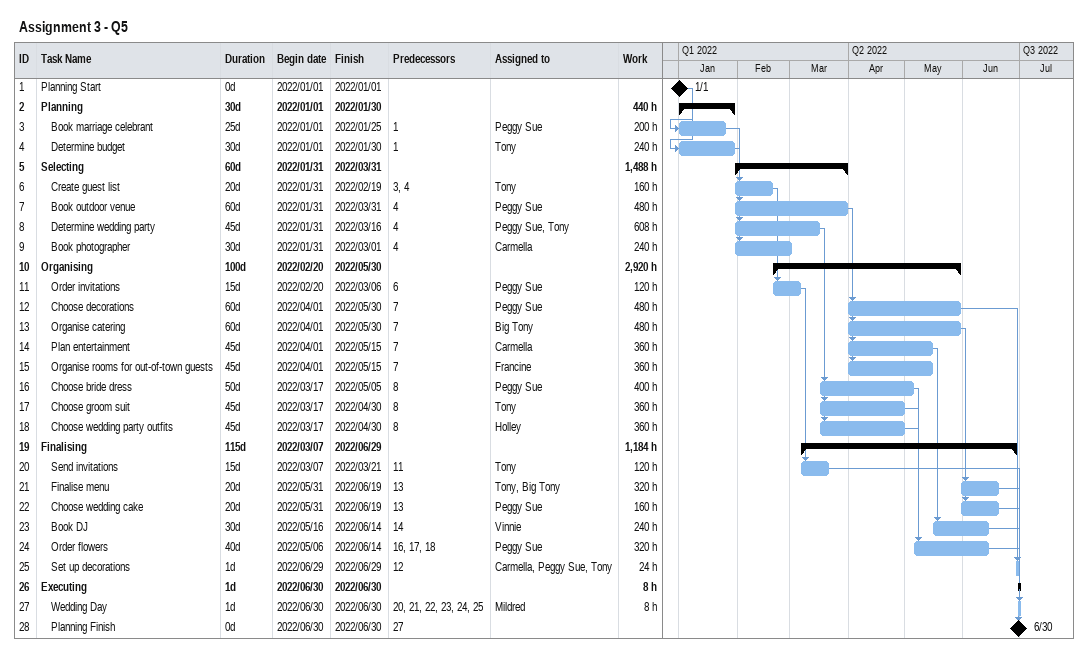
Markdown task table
Assignment 3 - Q5

| ID | Level | Task | Duration | Start | Finish | Predecessors | Resources | Work (h) |
|---|---|---|---|---|---|---|---|---|
| 1 | 1 | Planning Start | 0d | 2022-01-01 | 2022-01-01 |  |  |  |
| 2 | 1 | **Planning** | 30d | 2022-01-01 | 2022-01-30 |  |  | 440 |
| 3 | 2 | Book marriage celebrant | 25d | 2022-01-01 | 2022-01-25 | 1 | Peggy Sue | 200 |
| 4 | 2 | Determine budget | 30d | 2022-01-01 | 2022-01-30 | 1 | Tony | 240 |
| 5 | 1 | **Selecting** | 60d | 2022-01-31 | 2022-03-31 |  |  | 1488 |
| 6 | 2 | Create guest list | 20d | 2022-01-31 | 2022-02-19 | 3, 4 | Tony | 160 |
| 7 | 2 | Book outdoor venue | 60d | 2022-01-31 | 2022-03-31 | 4 | Peggy Sue | 480 |
| 8 | 2 | Determine wedding party | 45d | 2022-01-31 | 2022-03-16 | 4 | Peggy Sue, Tony | 608 |
| 9 | 2 | Book photographer | 30d | 2022-01-31 | 2022-03-01 | 4 | Carmella | 240 |
| 10 | 1 | **Organising** | 100d | 2022-02-20 | 2022-05-30 |  |  | 2920 |
| 11 | 2 | Order invitations | 15d | 2022-02-20 | 2022-03-06 | 6 | Peggy Sue | 120 |
| 12 | 2 | Choose decorations | 60d | 2022-04-01 | 2022-05-30 | 7 | Peggy Sue | 480 |
| 13 | 2 | Organise catering | 60d | 2022-04-01 | 2022-05-30 | 7 | Big Tony | 480 |
| 14 | 2 | Plan entertainment | 45d | 2022-04-01 | 2022-05-15 | 7 | Carmella | 360 |
| 15 | 2 | Organise rooms for out-of-town guests | 45d | 2022-04-01 | 2022-05-15 | 7 | Francine | 360 |
| 16 | 2 | Choose bride dress | 50d | 2022-03-17 | 2022-05-05 | 8 | Peggy Sue | 400 |
| 17 | 2 | Choose groom suit | 45d | 2022-03-17 | 2022-04-30 | 8 | Tony | 360 |
| 18 | 2 | Choose wedding party outfits | 45d | 2022-03-17 | 2022-04-30 | 8 | Holley | 360 |
| 19 | 1 | **Finalising** | 115d | 2022-03-07 | 2022-06-29 |  |  | 1184 |
| 20 | 2 | Send invitations | 15d | 2022-03-07 | 2022-03-21 | 11 | Tony | 120 |
| 21 | 2 | Finalise menu | 20d | 2022-05-31 | 2022-06-19 | 13 | Tony, Big Tony | 320 |
| 22 | 2 | Choose wedding cake | 20d | 2022-05-31 | 2022-06-19 | 13 | Peggy Sue | 160 |
| 23 | 2 | Book DJ | 30d | 2022-05-16 | 2022-06-14 | 14 | Vinnie | 240 |
| 24 | 2 | Order flowers | 40d | 2022-05-06 | 2022-06-14 | 16, 17, 18 | Peggy Sue | 320 |
| 25 | 2 | Set up decorations | 1d | 2022-06-29 | 2022-06-29 | 12 | Carmella, Peggy Sue, Tony | 24 |
| 26 | 1 | **Executing** | 1d | 2022-06-30 | 2022-06-30 |  |  | 8 |
| 27 | 2 | Wedding Day | 1d | 2022-06-30 | 2022-06-30 | 20, 21, 22, 23, 24, 25 | Mildred | 8 |
| 28 | 2 | Planning Finish | 0d | 2022-06-30 | 2022-06-30 | 27 |  |  |
